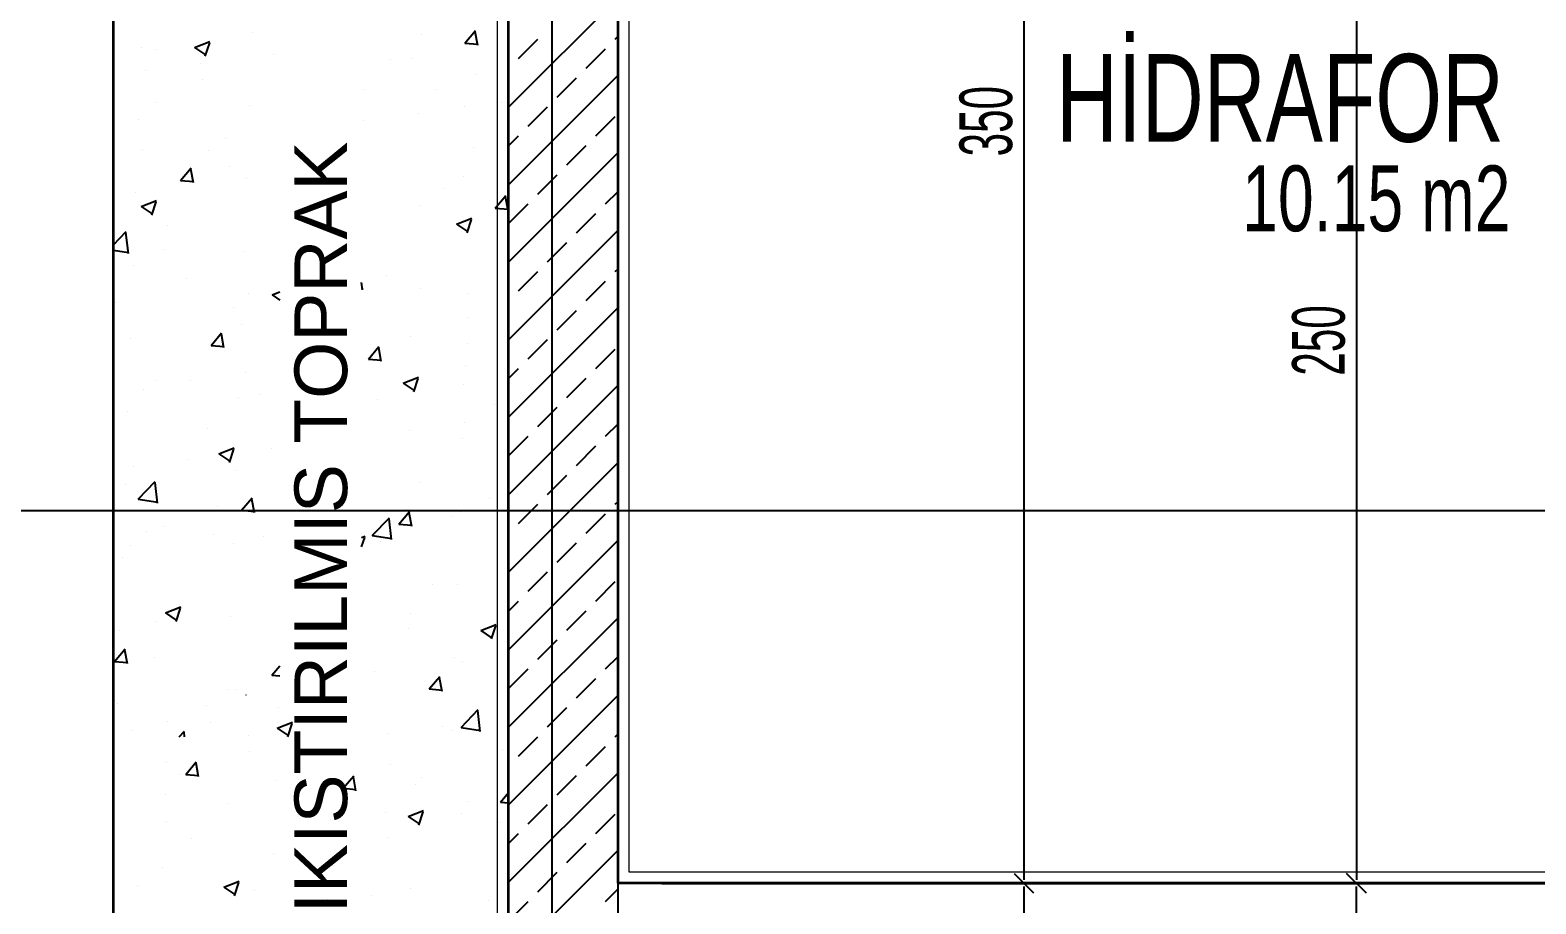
# Model space of a CAD drawing. Header units: inches. Extents: x -7543 to -822, y 102837 to 190349.
# Drawn here: x -836.34689 to -836.31258, y 102837.2537 to 102837.27363 of the extents above; entities that cross this region are included whole.
import ezdxf

# ---------------------------------------------------------------- set-up
doc = ezdxf.new("R2010")
doc.units = ezdxf.units.IN
doc.header["$MEASUREMENT"] = 0
doc.linetypes.add('DASHDOTX2', pattern=[2, 1, -0.5, 0, -0.5])
doc.layers.get('Defpoints').update_dxf_attribs({"lineweight": 25})
for name, color, linetype, lineweight in [('AKS', 1, 'Continuous', 25), ('ICOL', 55, 'Continuous', 25), ('SIVA', 150, 'Continuous', 15), ('TARAMA', 8, 'Continuous', 25), ('YAZI', 7, 'Continuous', 25)]:
    doc.layers.add(name, color=color, linetype=linetype, lineweight=lineweight)
doc.layers.add('DUVAR', color=7, linetype='Continuous', lineweight=35, true_color=0xfc4642)
doc.styles.add('arıal', font='arial.ttf', dxfattribs={"width": 0.7})
doc.styles.add('OLCU', font='tromand.shx', dxfattribs={"width": 0.6, "height": 12})
doc.styles.add('TURKCE', font='arial.ttf')

msp = doc.modelspace()

# ---------------------------------------------------------------- linework, layer by layer
at = {"layer": 'AKS', "linetype": 'DASHDOTX2', "ltscale": 10}
for p, q in [((-836.334994, 102837.180696), (-836.334994, 102837.317578)), ((-836.36717, 102837.262675), (-836.119115, 102837.262675))]:
    msp.add_line(p, q, dxfattribs=at)
at = {"layer": 'Defpoints'}
msp.add_line((-836.335994, 102837.185425), (-836.335994, 102837.291675), dxfattribs=at)
at = {"layer": 'DUVAR'}
for p, q in [((-836.344994, 102837.176425), (-836.344994, 102837.300675)), ((-836.335994, 102837.231175), (-836.335994, 102837.286675)), ((-836.333494, 102837.254175), (-836.333494, 102837.286675)), ((-836.304494, 102837.254175), (-836.333494, 102837.254175)), ((-836.304494, 102837.254175), (-836.333494, 102837.254175)), ((-836.332494, 102837.254175), (-836.304494, 102837.254175))]:
    msp.add_line(p, q, dxfattribs=at)
at = {"layer": 'ICOL'}
for p, q in [((-836.324249, 102837.289097), (-836.324249, 102837.254253)), ((-836.316668, 102837.279097), (-836.316668, 102837.254253)), ((-836.324483, 102837.254175), (-836.322299, 102837.254175)), ((-836.324483, 102837.254175), (-836.322299, 102837.254175)), ((-836.32447, 102837.254395), (-836.324029, 102837.253954)), ((-836.32447, 102837.254395), (-836.324029, 102837.253954)), ((-836.316434, 102837.254175), (-836.318618, 102837.254175)), ((-836.316902, 102837.254175), (-836.314718, 102837.254175)), ((-836.316889, 102837.254395), (-836.316448, 102837.253954)), ((-836.316448, 102837.253954), (-836.316889, 102837.254395)), ((-836.324249, 102837.254097), (-836.324249, 102837.252253)), ((-836.316668, 102837.252253), (-836.316668, 102837.254097))]:
    msp.add_line(p, q, dxfattribs=at)
at = {"layer": 'SIVA'}
for p, q in [((-836.336244, 102837.185175), (-836.336244, 102837.291925)), ((-836.333244, 102837.254425), (-836.333244, 102837.288925)), ((-836.304744, 102837.254425), (-836.333244, 102837.254425))]:
    msp.add_line(p, q, dxfattribs=at)
at = {"layer": 'TARAMA'}
for p, q in [((-836.335994, 102837.271871), (-836.333494, 102837.274371)), ((-836.341834, 102837.273564), (-836.341834, 102837.273564)), ((-836.337969, 102837.273537), (-836.337969, 102837.273537)), ((-836.336985, 102837.273333), (-836.336744, 102837.27362)), ((-836.336691, 102837.273277), (-836.336749, 102837.273591)), ((-836.335766, 102837.272983), (-836.335324, 102837.273425)), ((-836.333556, 102837.273425), (-836.333494, 102837.273488)), ((-836.344359, 102837.273244), (-836.344359, 102837.273244)), ((-836.344024, 102837.273178), (-836.344024, 102837.273178)), ((-836.343145, 102837.273231), (-836.342795, 102837.273366)), ((-836.343145, 102837.273231), (-836.342896, 102837.273063)), ((-836.342902, 102837.273034), (-836.3428, 102837.273336)), ((-836.341354, 102837.273066), (-836.341354, 102837.273066)), ((-836.336985, 102837.273333), (-836.336686, 102837.273307)), ((-836.334219, 102837.272762), (-836.333777, 102837.273204)), ((-836.344272, 102837.272707), (-836.344272, 102837.272707)), ((-836.34302, 102837.272872), (-836.34302, 102837.272872)), ((-836.338685, 102837.272953), (-836.338685, 102837.272953)), ((-836.3382, 102837.272981), (-836.3382, 102837.272981)), ((-836.336016, 102837.27284), (-836.336016, 102837.27284)), ((-836.335994, 102837.272755), (-836.335986, 102837.272762)), ((-836.342969, 102837.272507), (-836.342969, 102837.272507)), ((-836.33673, 102837.272627), (-836.33673, 102837.272627)), ((-836.335994, 102837.270104), (-836.333494, 102837.272604)), ((-836.334882, 102837.2721), (-836.33444, 102837.272541)), ((-836.339298, 102837.272275), (-836.339298, 102837.272275)), ((-836.337631, 102837.272281), (-836.337631, 102837.272281)), ((-836.344031, 102837.27198), (-836.344031, 102837.27198)), ((-836.341894, 102837.2719), (-836.341894, 102837.2719)), ((-836.338033, 102837.27173), (-836.338033, 102837.27173)), ((-836.337002, 102837.271883), (-836.337002, 102837.271883)), ((-836.336139, 102837.271979), (-836.336139, 102837.271979)), ((-836.335545, 102837.271437), (-836.335103, 102837.271879)), ((-836.333998, 102837.271216), (-836.333556, 102837.271658)), ((-836.34442, 102837.27158), (-836.34442, 102837.27158)), ((-836.339284, 102837.271565), (-836.339284, 102837.271565)), ((-836.342442, 102837.271149), (-836.342442, 102837.271149)), ((-836.335994, 102837.270988), (-836.335766, 102837.271216)), ((-836.334661, 102837.270553), (-836.334219, 102837.270995)), ((-836.344336, 102837.2709), (-836.344336, 102837.2709)), ((-836.342833, 102837.270882), (-836.342833, 102837.270882)), ((-836.336791, 102837.270962), (-836.336791, 102837.270962)), ((-836.335994, 102837.268336), (-836.333494, 102837.270836)), ((-836.343464, 102837.2702), (-836.343223, 102837.270487)), ((-836.34317, 102837.270144), (-836.343228, 102837.270457)), ((-836.342349, 102837.270524), (-836.342349, 102837.270524)), ((-836.337011, 102837.270299), (-836.337011, 102837.270299)), ((-836.335324, 102837.26989), (-836.334882, 102837.270332)), ((-836.343464, 102837.2702), (-836.343165, 102837.270173)), ((-836.341955, 102837.270235), (-836.341955, 102837.270235)), ((-836.337454, 102837.270007), (-836.337454, 102837.270007)), ((-836.333777, 102837.269669), (-836.333494, 102837.269952)), ((-836.344481, 102837.269915), (-836.344481, 102837.269915)), ((-836.344361, 102837.269605), (-836.344011, 102837.26974)), ((-836.344361, 102837.269605), (-836.344113, 102837.269438)), ((-836.344118, 102837.269408), (-836.344017, 102837.26971)), ((-836.338008, 102837.269633), (-836.338008, 102837.269633)), ((-836.336291, 102837.269572), (-836.33605, 102837.269859)), ((-836.335998, 102837.269516), (-836.336056, 102837.26983)), ((-836.335986, 102837.269227), (-836.335545, 102837.269669)), ((-836.337176, 102837.269205), (-836.336826, 102837.269339)), ((-836.336933, 102837.269008), (-836.336831, 102837.26931)), ((-836.336852, 102837.269298), (-836.336852, 102837.269298)), ((-836.336291, 102837.269572), (-836.335994, 102837.269546)), ((-836.33444, 102837.269006), (-836.333998, 102837.269448)), ((-836.344994, 102837.268731), (-836.344703, 102837.269034)), ((-836.344654, 102837.268535), (-836.344709, 102837.26901)), ((-836.343757, 102837.269177), (-836.343757, 102837.269177)), ((-836.337176, 102837.269205), (-836.336927, 102837.269037)), ((-836.335994, 102837.266568), (-836.333494, 102837.269068)), ((-836.344994, 102837.268613), (-836.344648, 102837.268559)), ((-836.34384, 102837.268632), (-836.34384, 102837.268632)), ((-836.342016, 102837.268571), (-836.342016, 102837.268571)), ((-836.335103, 102837.268343), (-836.334661, 102837.268785)), ((-836.344542, 102837.268251), (-836.344542, 102837.268251)), ((-836.343323, 102837.267969), (-836.343323, 102837.267969)), ((-836.33877, 102837.268035), (-836.33877, 102837.268035)), ((-836.335766, 102837.26768), (-836.335324, 102837.268122)), ((-836.334219, 102837.267459), (-836.333777, 102837.267901)), ((-836.333556, 102837.268122), (-836.333494, 102837.268184)), ((-836.341915, 102837.267621), (-836.341915, 102837.267621)), ((-836.341377, 102837.267592), (-836.3412, 102837.26766)), ((-836.341377, 102837.267592), (-836.3412, 102837.267473)), ((-836.339318, 102837.267708), (-836.339337, 102837.267875)), ((-836.339337, 102837.267735), (-836.339312, 102837.267731)), ((-836.337985, 102837.267744), (-836.337985, 102837.267744)), ((-836.336913, 102837.267633), (-836.336913, 102837.267633)), ((-836.344938, 102837.26741), (-836.344938, 102837.26741)), ((-836.342269, 102837.267298), (-836.342269, 102837.267298)), ((-836.335994, 102837.267452), (-836.335986, 102837.267459)), ((-836.335994, 102837.2648), (-836.333494, 102837.2673)), ((-836.334882, 102837.266796), (-836.33444, 102837.267238)), ((-836.342077, 102837.266906), (-836.342077, 102837.266906)), ((-836.33693, 102837.267072), (-836.33693, 102837.267072)), ((-836.344602, 102837.266586), (-836.344602, 102837.266586)), ((-836.34277, 102837.266439), (-836.342529, 102837.266726)), ((-836.342477, 102837.266383), (-836.342534, 102837.266696)), ((-836.338214, 102837.266649), (-836.338214, 102837.266649)), ((-836.335545, 102837.266133), (-836.335103, 102837.266575)), ((-836.34277, 102837.266439), (-836.342471, 102837.266413)), ((-836.339184, 102837.266125), (-836.338943, 102837.266412)), ((-836.33889, 102837.266069), (-836.338948, 102837.266382)), ((-836.336927, 102837.266479), (-836.336927, 102837.266479)), ((-836.333998, 102837.265912), (-836.333556, 102837.266354)), ((-836.339184, 102837.266125), (-836.338885, 102837.266099)), ((-836.336974, 102837.265969), (-836.336974, 102837.265969)), ((-836.335994, 102837.265684), (-836.335766, 102837.265912)), ((-836.344046, 102837.265648), (-836.344046, 102837.265648)), ((-836.34323, 102837.265649), (-836.34323, 102837.265649)), ((-836.341979, 102837.265814), (-836.341979, 102837.265814)), ((-836.338392, 102837.265579), (-836.338042, 102837.265714)), ((-836.338392, 102837.265579), (-836.338144, 102837.265412)), ((-836.338149, 102837.265382), (-836.338048, 102837.265684)), ((-836.337016, 102837.265552), (-836.337016, 102837.265552)), ((-836.335994, 102837.263033), (-836.333494, 102837.265533)), ((-836.334661, 102837.265249), (-836.334219, 102837.265691)), ((-836.344318, 102837.265428), (-836.344318, 102837.265428)), ((-836.342138, 102837.265242), (-836.342138, 102837.265242)), ((-836.341648, 102837.265315), (-836.341648, 102837.265315)), ((-836.338979, 102837.265202), (-836.338979, 102837.265202)), ((-836.344663, 102837.264922), (-836.344663, 102837.264922)), ((-836.33631, 102837.265089), (-836.33631, 102837.265089)), ((-836.335324, 102837.264587), (-836.334882, 102837.265028)), ((-836.342848, 102837.26455), (-836.342848, 102837.26455)), ((-836.338243, 102837.264507), (-836.338243, 102837.264507)), ((-836.336991, 102837.264671), (-836.336991, 102837.264671)), ((-836.333777, 102837.264366), (-836.333494, 102837.264649)), ((-836.337034, 102837.264304), (-836.337034, 102837.264304)), ((-836.335986, 102837.263924), (-836.335545, 102837.264366)), ((-836.33444, 102837.263703), (-836.333998, 102837.264145)), ((-836.343294, 102837.263841), (-836.343294, 102837.263841)), ((-836.342593, 102837.263967), (-836.342243, 102837.264101)), ((-836.342593, 102837.263967), (-836.342345, 102837.263799)), ((-836.34235, 102837.263769), (-836.342249, 102837.264071)), ((-836.3414, 102837.264091), (-836.3414, 102837.264091)), ((-836.335994, 102837.261265), (-836.333494, 102837.263765)), ((-836.344546, 102837.263677), (-836.344546, 102837.263677)), ((-836.342198, 102837.263577), (-836.342198, 102837.263577)), ((-836.335103, 102837.26304), (-836.334661, 102837.263482)), ((-836.344724, 102837.263257), (-836.344724, 102837.263257)), ((-836.34443, 102837.26293), (-836.344041, 102837.263336)), ((-836.343991, 102837.262837), (-836.344046, 102837.263312)), ((-836.338023, 102837.263301), (-836.338023, 102837.263301)), ((-836.34443, 102837.26293), (-836.343985, 102837.262861)), ((-836.342622, 102837.26276), (-836.342622, 102837.26276)), ((-836.342076, 102837.262678), (-836.341835, 102837.262965)), ((-836.341783, 102837.262622), (-836.341841, 102837.262935)), ((-836.336413, 102837.262949), (-836.336413, 102837.262949)), ((-836.335766, 102837.262377), (-836.335324, 102837.262819)), ((-836.333556, 102837.262819), (-836.333494, 102837.262881)), ((-836.342076, 102837.262678), (-836.341777, 102837.262652)), ((-836.339094, 102837.262102), (-836.338704, 102837.262508)), ((-836.338655, 102837.26201), (-836.33871, 102837.262485)), ((-836.33849, 102837.262364), (-836.338249, 102837.262651)), ((-836.338306, 102837.262699), (-836.338306, 102837.262699)), ((-836.338197, 102837.262308), (-836.338254, 102837.262621)), ((-836.337284, 102837.262534), (-836.337284, 102837.262534)), ((-836.337095, 102837.26264), (-836.337095, 102837.26264)), ((-836.334219, 102837.262156), (-836.333777, 102837.262598)), ((-836.344237, 102837.262201), (-836.344237, 102837.262201)), ((-836.343855, 102837.2623), (-836.343855, 102837.2623)), ((-836.342716, 102837.262119), (-836.342716, 102837.262119)), ((-836.341568, 102837.262088), (-836.341568, 102837.262088)), ((-836.339337, 102837.262058), (-836.339259, 102837.262088)), ((-836.339337, 102837.261841), (-836.339264, 102837.262058)), ((-836.339094, 102837.262102), (-836.338649, 102837.262033)), ((-836.33849, 102837.262364), (-836.338191, 102837.262338)), ((-836.335994, 102837.262149), (-836.335986, 102837.262156)), ((-836.344609, 102837.261869), (-836.344609, 102837.261869)), ((-836.342259, 102837.261913), (-836.342259, 102837.261913)), ((-836.338899, 102837.261975), (-836.338899, 102837.261975)), ((-836.33623, 102837.261863), (-836.33623, 102837.261863)), ((-836.335994, 102837.259497), (-836.333494, 102837.261997)), ((-836.334882, 102837.261493), (-836.33444, 102837.261935)), ((-836.344785, 102837.261593), (-836.344785, 102837.261593)), ((-836.335545, 102837.26083), (-836.335103, 102837.261272)), ((-836.333998, 102837.260609), (-836.333556, 102837.261051)), ((-836.337728, 102837.260976), (-836.337728, 102837.260976)), ((-836.337156, 102837.260975), (-836.337156, 102837.260975)), ((-836.34381, 102837.260341), (-836.34346, 102837.260475)), ((-836.34381, 102837.260341), (-836.343561, 102837.260173)), ((-836.343567, 102837.260143), (-836.343465, 102837.260446)), ((-836.335994, 102837.260381), (-836.335766, 102837.260609)), ((-836.334661, 102837.259946), (-836.334219, 102837.260388)), ((-836.344031, 102837.260147), (-836.344031, 102837.260147)), ((-836.343617, 102837.260218), (-836.343617, 102837.260218)), ((-836.34232, 102837.260248), (-836.34232, 102837.260248)), ((-836.338279, 102837.259993), (-836.338279, 102837.259993)), ((-836.338229, 102837.260318), (-836.338229, 102837.260318)), ((-836.336624, 102837.25994), (-836.336274, 102837.260075)), ((-836.336381, 102837.259743), (-836.33628, 102837.260045)), ((-836.335994, 102837.257729), (-836.333494, 102837.260229)), ((-836.344846, 102837.259928), (-836.344846, 102837.259928)), ((-836.336624, 102837.25994), (-836.336376, 102837.259773)), ((-836.335324, 102837.259283), (-836.334882, 102837.259725)), ((-836.344969, 102837.25923), (-836.344728, 102837.259518)), ((-836.344675, 102837.259175), (-836.344733, 102837.259488)), ((-836.344061, 102837.259317), (-836.344061, 102837.259317)), ((-836.337217, 102837.259311), (-836.337217, 102837.259311)), ((-836.333777, 102837.259062), (-836.333494, 102837.259345)), ((-836.344969, 102837.25923), (-836.34467, 102837.259204)), ((-836.341382, 102837.258917), (-836.3412, 102837.259134)), ((-836.339043, 102837.259004), (-836.339043, 102837.259004)), ((-836.337031, 102837.25922), (-836.337031, 102837.25922)), ((-836.335986, 102837.25862), (-836.335545, 102837.259062)), ((-836.341382, 102837.258917), (-836.3412, 102837.258901)), ((-836.337796, 102837.258603), (-836.337555, 102837.25889)), ((-836.337503, 102837.258547), (-836.337561, 102837.25886)), ((-836.33444, 102837.258399), (-836.333998, 102837.258841)), ((-836.342381, 102837.258584), (-836.342381, 102837.258584)), ((-836.342189, 102837.25859), (-836.342189, 102837.25859)), ((-836.341969, 102837.258462), (-836.34197, 102837.258468)), ((-836.339873, 102837.258338), (-836.339873, 102837.258338)), ((-836.337796, 102837.258603), (-836.337497, 102837.258577)), ((-836.335994, 102837.255962), (-836.333494, 102837.258462)), ((-836.344906, 102837.258264), (-836.344906, 102837.258264)), ((-836.342863, 102837.258219), (-836.342863, 102837.258219)), ((-836.341226, 102837.25817), (-836.341226, 102837.25817)), ((-836.337072, 102837.257727), (-836.336683, 102837.258133)), ((-836.336633, 102837.257634), (-836.336688, 102837.258109)), ((-836.335103, 102837.257736), (-836.334661, 102837.258178)), ((-836.344591, 102837.257663), (-836.344591, 102837.257663)), ((-836.343751, 102837.25785), (-836.343751, 102837.25785)), ((-836.343497, 102837.257513), (-836.343378, 102837.257638)), ((-836.343372, 102837.257513), (-836.343384, 102837.257614)), ((-836.342789, 102837.257837), (-836.342789, 102837.257837)), ((-836.341263, 102837.257709), (-836.340913, 102837.257843)), ((-836.341263, 102837.257709), (-836.341014, 102837.257541)), ((-836.34102, 102837.257511), (-836.340918, 102837.257813)), ((-836.338737, 102837.257587), (-836.338737, 102837.257587)), ((-836.337485, 102837.257752), (-836.337485, 102837.257752)), ((-836.337278, 102837.257646), (-836.337278, 102837.257646)), ((-836.337072, 102837.257727), (-836.336627, 102837.257658)), ((-836.341921, 102837.257551), (-836.341921, 102837.257551)), ((-836.335766, 102837.257074), (-836.335324, 102837.257515)), ((-836.334219, 102837.256853), (-836.333777, 102837.257294)), ((-836.333556, 102837.257515), (-836.333494, 102837.257578)), ((-836.343788, 102837.256922), (-836.343788, 102837.256922)), ((-836.343346, 102837.256652), (-836.343105, 102837.256939)), ((-836.343053, 102837.256596), (-836.343111, 102837.256909)), ((-836.341895, 102837.257171), (-836.341895, 102837.257171)), ((-836.336122, 102837.257233), (-836.336122, 102837.257233)), ((-836.343456, 102837.256655), (-836.343456, 102837.256655)), ((-836.343346, 102837.256652), (-836.343047, 102837.256626)), ((-836.33976, 102837.256338), (-836.339519, 102837.256625)), ((-836.339467, 102837.256282), (-836.339524, 102837.256596)), ((-836.33869, 102837.25688), (-836.33869, 102837.25688)), ((-836.337964, 102837.256588), (-836.337964, 102837.256588)), ((-836.335994, 102837.256845), (-836.335986, 102837.256853)), ((-836.335994, 102837.254194), (-836.333494, 102837.256694)), ((-836.334882, 102837.25619), (-836.33444, 102837.256632)), ((-836.341286, 102837.256506), (-836.341286, 102837.256506)), ((-836.340787, 102837.256542), (-836.340787, 102837.256542)), ((-836.33976, 102837.256338), (-836.339461, 102837.256312)), ((-836.338118, 102837.256429), (-836.338118, 102837.256429)), ((-836.336174, 102837.256024), (-836.335994, 102837.256239)), ((-836.343812, 102837.256186), (-836.343812, 102837.256186)), ((-836.342402, 102837.255983), (-836.342402, 102837.255983)), ((-836.34088, 102837.256088), (-836.34088, 102837.256088)), ((-836.339733, 102837.25587), (-836.339733, 102837.25587)), ((-836.336907, 102837.256029), (-836.336907, 102837.256029)), ((-836.336174, 102837.256024), (-836.335994, 102837.256009)), ((-836.335545, 102837.255527), (-836.335103, 102837.255969)), ((-836.343796, 102837.255587), (-836.343796, 102837.255587)), ((-836.340052, 102837.255615), (-836.340052, 102837.255615)), ((-836.338801, 102837.25578), (-836.338801, 102837.25578)), ((-836.338278, 102837.255695), (-836.337928, 102837.25583)), ((-836.338278, 102837.255695), (-836.33803, 102837.255528)), ((-836.338035, 102837.255498), (-836.337934, 102837.2558)), ((-836.337064, 102837.255758), (-836.337064, 102837.255758)), ((-836.336183, 102837.255568), (-836.336183, 102837.255568)), ((-836.333998, 102837.255306), (-836.333556, 102837.255748)), ((-836.34321, 102837.255199), (-836.34321, 102837.255199)), ((-836.33875, 102837.255216), (-836.33875, 102837.255216)), ((-836.335994, 102837.255078), (-836.335766, 102837.255306)), ((-836.341347, 102837.254841), (-836.341347, 102837.254841)), ((-836.335994, 102837.252426), (-836.333494, 102837.254926)), ((-836.334661, 102837.254643), (-836.334219, 102837.255085)), ((-836.343873, 102837.254521), (-836.343873, 102837.254521)), ((-836.34248, 102837.254083), (-836.342129, 102837.254217)), ((-836.342236, 102837.253885), (-836.342135, 102837.254188)), ((-836.335324, 102837.25398), (-836.334882, 102837.254422)), ((-836.333494, 102837.252175), (-836.333494, 102837.254175)), ((-836.344451, 102837.254113), (-836.344451, 102837.254113)), ((-836.34248, 102837.254083), (-836.342231, 102837.253915)), ((-836.341782, 102837.254), (-836.341782, 102837.254)), ((-836.339113, 102837.253888), (-836.339113, 102837.253888)), ((-836.338222, 102837.254057), (-836.338222, 102837.254057)), ((-836.336244, 102837.253904), (-836.336244, 102837.253904)), ((-836.333777, 102837.253759), (-836.333494, 102837.254042)), ((-836.340116, 102837.253808), (-836.340116, 102837.253808)), ((-836.336444, 102837.253775), (-836.336444, 102837.253775)), ((-836.335986, 102837.253317), (-836.335545, 102837.253759))]:
    msp.add_line(p, q, dxfattribs=at)

# ---------------------------------------------------------------- texts
at = {"layer": 'ICOL', "style": 'OLCU', "width": 0.6}
for s, p in [('350', (-836.324513, 102837.270749)), ('250', (-836.316932, 102837.265749))]:
    msp.add_text(s, height=0.0012, rotation=90, dxfattribs=at).set_placement(p)
at = {"layer": 'YAZI', "style": 'arıal', "width": 0.7}
for s, height, p in [('HİDRAFOR', 0.002, (-836.323515, 102837.271083)), ('10.15 m2', 0.0015, (-836.319271, 102837.269042, -0.005842))]:
    msp.add_text(s, height=height, dxfattribs=at).set_placement(p)
at = {"layer": 'YAZI', "style": 'TURKCE'}
msp.add_text('90CM SIKISTIRILMIS TOPRAK', height=0.0012, rotation=90, dxfattribs=at).set_placement((-836.339668, 102837.24743))

doc.saveas('drawing.dxf')
